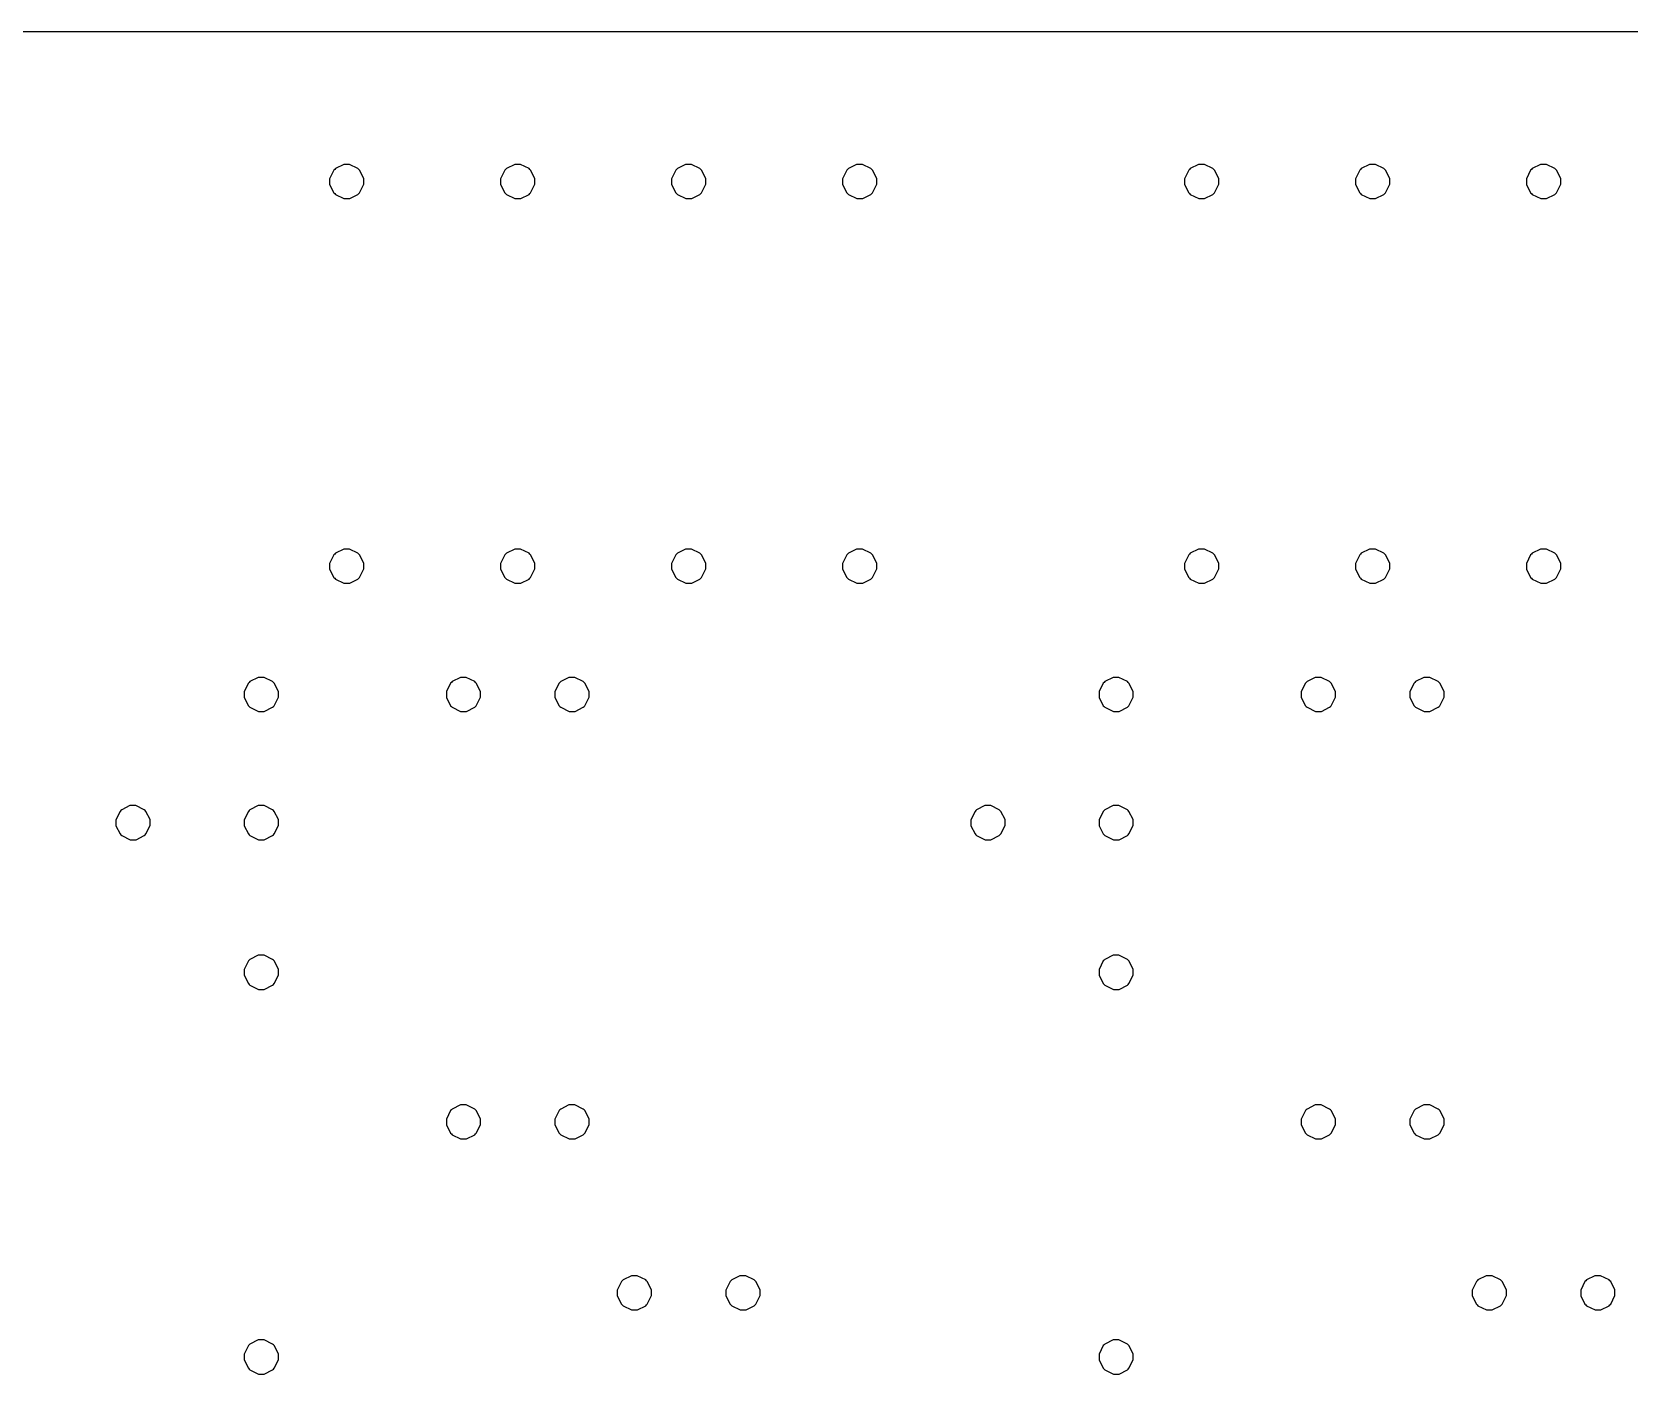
# Model space of a CAD drawing. Extents: x 0 to 294, y 0 to 70.
# Drawn here: x 147.13 to 184.5, y 38.6 to 70 of the extents above; entities that cross this region are included whole.
import ezdxf

# ---------------------------------------------------------------- set-up
doc = ezdxf.new("R2010")
doc.units = 0
doc.layers.get('0').update_dxf_attribs({"linetype": 'CONTINUOUS'})

msp = doc.modelspace()

# ---------------------------------------------------------------- linework, layer by layer
at = {"color": 0}
for p, q in [((220.5, 70.0003), (55.1243, 70.0003)), ((154.428, 66.8997), (154.236, 66.8016)), ((154.5, 66.8997), (154.428, 66.8997)), ((154.565, 66.8997), (154.5, 66.8997)), ((154.763, 66.8016), (154.565, 66.8997)), ((158.429, 66.8997), (158.235, 66.8016)), ((158.501, 66.8997), (158.429, 66.8997)), ((158.565, 66.8997), (158.501, 66.8997)), ((158.764, 66.8016), (158.565, 66.8997)), ((162.428, 66.8997), (162.235, 66.8016)), ((162.5, 66.8997), (162.428, 66.8997)), ((162.565, 66.8997), (162.5, 66.8997)), ((162.763, 66.8016), (162.565, 66.8997)), ((166.429, 66.8997), (166.236, 66.8016)), ((166.5, 66.8997), (166.429, 66.8997)), ((166.565, 66.8997), (166.5, 66.8997)), ((166.763, 66.8016), (166.565, 66.8997)), ((174.428, 66.8997), (174.235, 66.8016)), ((174.5, 66.8997), (174.428, 66.8997)), ((174.564, 66.8997), (174.5, 66.8997)), ((174.763, 66.8016), (174.564, 66.8997)), ((178.428, 66.8997), (178.235, 66.8016)), ((178.5, 66.8997), (178.428, 66.8997)), ((178.565, 66.8997), (178.5, 66.8997)), ((178.763, 66.8016), (178.565, 66.8997)), ((182.429, 66.8997), (182.234, 66.8016)), ((182.5, 66.8997), (182.429, 66.8997)), ((182.565, 66.8997), (182.5, 66.8997)), ((182.764, 66.8016), (182.565, 66.8997)), ((154.198, 66.7646), (154.1, 66.566)), ((154.1, 66.566), (154.1, 66.5)), ((154.218, 66.7826), (154.198, 66.7646)), ((154.236, 66.8016), (154.218, 66.7826)), ((154.783, 66.7826), (154.763, 66.8016)), ((154.801, 66.7646), (154.783, 66.7826)), ((154.9, 66.5716), (154.801, 66.7646)), ((154.9, 66.5), (154.9, 66.5716)), ((158.198, 66.7646), (158.099, 66.566)), ((158.099, 66.566), (158.099, 66.5)), ((158.217, 66.7826), (158.198, 66.7646)), ((158.235, 66.8016), (158.217, 66.7826)), ((158.783, 66.7826), (158.764, 66.8016)), ((158.801, 66.7646), (158.783, 66.7826)), ((158.9, 66.5716), (158.801, 66.7646)), ((158.9, 66.5), (158.9, 66.5716)), ((162.198, 66.7646), (162.1, 66.566)), ((162.1, 66.566), (162.1, 66.5)), ((162.217, 66.7826), (162.198, 66.7646)), ((162.235, 66.8016), (162.217, 66.7826)), ((162.782, 66.7826), (162.763, 66.8016)), ((162.8, 66.7646), (162.782, 66.7826)), ((162.899, 66.5716), (162.8, 66.7646)), ((162.899, 66.5), (162.899, 66.5716)), ((166.198, 66.7646), (166.1, 66.566)), ((166.1, 66.566), (166.1, 66.5)), ((166.218, 66.7826), (166.198, 66.7646)), ((166.236, 66.8016), (166.218, 66.7826)), ((166.783, 66.7826), (166.763, 66.8016)), ((166.8, 66.7646), (166.783, 66.7826)), ((166.9, 66.5716), (166.8, 66.7646)), ((166.9, 66.5), (166.9, 66.5716)), ((174.198, 66.7646), (174.1, 66.566)), ((174.1, 66.566), (174.1, 66.5)), ((174.217, 66.7826), (174.198, 66.7646)), ((174.235, 66.8016), (174.217, 66.7826)), ((174.782, 66.7826), (174.763, 66.8016)), ((174.8, 66.7646), (174.782, 66.7826)), ((174.899, 66.5716), (174.8, 66.7646)), ((174.899, 66.5), (174.899, 66.5716)), ((178.198, 66.7646), (178.101, 66.566)), ((178.101, 66.566), (178.101, 66.5)), ((178.218, 66.7826), (178.198, 66.7646)), ((178.235, 66.8016), (178.218, 66.7826)), ((178.782, 66.7826), (178.763, 66.8016)), ((178.8, 66.7646), (178.782, 66.7826)), ((178.9, 66.5716), (178.8, 66.7646)), ((178.9, 66.5), (178.9, 66.5716)), ((182.197, 66.7646), (182.1, 66.566)), ((182.1, 66.566), (182.1, 66.5)), ((182.217, 66.7826), (182.197, 66.7646)), ((182.234, 66.8016), (182.217, 66.7826)), ((182.783, 66.7826), (182.764, 66.8016)), ((182.801, 66.7646), (182.783, 66.7826)), ((182.9, 66.5716), (182.801, 66.7646)), ((182.9, 66.5), (182.9, 66.5716)), ((154.1, 66.5), (154.1, 66.4298)), ((154.1, 66.4298), (154.198, 66.2368)), ((154.198, 66.2368), (154.218, 66.2174)), ((154.218, 66.2174), (154.236, 66.1995)), ((154.236, 66.1995), (154.434, 66.1003)), ((154.57, 66.1003), (154.763, 66.1995)), ((154.763, 66.1995), (154.783, 66.2174)), ((154.783, 66.2174), (154.801, 66.2368)), ((154.801, 66.2368), (154.9, 66.4351)), ((154.9, 66.4351), (154.9, 66.5)), ((158.099, 66.5), (158.099, 66.4298)), ((158.099, 66.4298), (158.198, 66.2368)), ((158.198, 66.2368), (158.217, 66.2174)), ((158.217, 66.2174), (158.235, 66.1995)), ((158.235, 66.1995), (158.433, 66.1003)), ((158.571, 66.1003), (158.764, 66.1995)), ((158.764, 66.1995), (158.783, 66.2174)), ((158.783, 66.2174), (158.801, 66.2368)), ((158.801, 66.2368), (158.9, 66.4351)), ((158.9, 66.4351), (158.9, 66.5)), ((162.1, 66.5), (162.1, 66.4298)), ((162.1, 66.4298), (162.198, 66.2368)), ((162.198, 66.2368), (162.217, 66.2174)), ((162.217, 66.2174), (162.235, 66.1995)), ((162.235, 66.1995), (162.433, 66.1003)), ((162.57, 66.1003), (162.763, 66.1995)), ((162.763, 66.1995), (162.782, 66.2174)), ((162.782, 66.2174), (162.8, 66.2368)), ((162.8, 66.2368), (162.899, 66.4351)), ((162.899, 66.4351), (162.899, 66.5)), ((166.1, 66.5), (166.1, 66.4298)), ((166.1, 66.4298), (166.198, 66.2368)), ((166.198, 66.2368), (166.218, 66.2174)), ((166.218, 66.2174), (166.236, 66.1995)), ((166.236, 66.1995), (166.434, 66.1003)), ((166.57, 66.1003), (166.763, 66.1995)), ((166.763, 66.1995), (166.783, 66.2174)), ((166.783, 66.2174), (166.8, 66.2368)), ((166.8, 66.2368), (166.9, 66.4351)), ((166.9, 66.4351), (166.9, 66.5)), ((174.1, 66.5), (174.1, 66.4298)), ((174.1, 66.4298), (174.198, 66.2368)), ((174.198, 66.2368), (174.217, 66.2174)), ((174.217, 66.2174), (174.235, 66.1995)), ((174.235, 66.1995), (174.433, 66.1003)), ((174.57, 66.1003), (174.763, 66.1995)), ((174.763, 66.1995), (174.782, 66.2174)), ((174.782, 66.2174), (174.8, 66.2368)), ((174.8, 66.2368), (174.899, 66.4351)), ((174.899, 66.4351), (174.899, 66.5)), ((178.101, 66.5), (178.101, 66.4298)), ((178.101, 66.4298), (178.198, 66.2368)), ((178.198, 66.2368), (178.218, 66.2174)), ((178.218, 66.2174), (178.235, 66.1995)), ((178.235, 66.1995), (178.434, 66.1003)), ((178.57, 66.1003), (178.763, 66.1995)), ((178.763, 66.1995), (178.782, 66.2174)), ((178.782, 66.2174), (178.8, 66.2368)), ((178.8, 66.2368), (178.9, 66.4351)), ((178.9, 66.4351), (178.9, 66.5)), ((182.1, 66.5), (182.1, 66.4298)), ((182.1, 66.4298), (182.197, 66.2368)), ((182.197, 66.2368), (182.217, 66.2174)), ((182.217, 66.2174), (182.234, 66.1995)), ((182.234, 66.1995), (182.433, 66.1003)), ((182.571, 66.1003), (182.764, 66.1995)), ((182.764, 66.1995), (182.783, 66.2174)), ((182.783, 66.2174), (182.801, 66.2368)), ((182.801, 66.2368), (182.9, 66.4351)), ((182.9, 66.4351), (182.9, 66.5)), ((154.434, 66.1003), (154.5, 66.1003)), ((154.5, 66.1003), (154.57, 66.1003)), ((158.433, 66.1003), (158.501, 66.1003)), ((158.501, 66.1003), (158.571, 66.1003)), ((162.433, 66.1003), (162.5, 66.1003)), ((162.5, 66.1003), (162.57, 66.1003)), ((166.434, 66.1003), (166.5, 66.1003)), ((166.5, 66.1003), (166.57, 66.1003)), ((174.433, 66.1003), (174.5, 66.1003)), ((174.5, 66.1003), (174.57, 66.1003)), ((178.434, 66.1003), (178.5, 66.1003)), ((178.5, 66.1003), (178.57, 66.1003)), ((182.433, 66.1003), (182.5, 66.1003)), ((182.5, 66.1003), (182.571, 66.1003)), ((154.198, 57.7645), (154.1, 57.5663)), ((154.1, 57.5663), (154.1, 57.5)), ((154.218, 57.7825), (154.198, 57.7645)), ((154.236, 57.8019), (154.218, 57.7825)), ((154.428, 57.8997), (154.236, 57.8019)), ((154.5, 57.8997), (154.428, 57.8997)), ((154.565, 57.8997), (154.5, 57.8997)), ((154.763, 57.8019), (154.565, 57.8997)), ((154.783, 57.7825), (154.763, 57.8019)), ((154.801, 57.7645), (154.783, 57.7825)), ((154.9, 57.5716), (154.801, 57.7645)), ((154.9, 57.5), (154.9, 57.5716)), ((158.198, 57.7645), (158.099, 57.5663)), ((158.099, 57.5663), (158.099, 57.5)), ((158.217, 57.7825), (158.198, 57.7645)), ((158.235, 57.8019), (158.217, 57.7825)), ((158.429, 57.8997), (158.235, 57.8019)), ((158.501, 57.8997), (158.429, 57.8997)), ((158.565, 57.8997), (158.501, 57.8997)), ((158.764, 57.8019), (158.565, 57.8997)), ((158.783, 57.7825), (158.764, 57.8019)), ((158.801, 57.7645), (158.783, 57.7825)), ((158.9, 57.5716), (158.801, 57.7645)), ((158.9, 57.5), (158.9, 57.5716)), ((162.198, 57.7645), (162.1, 57.5663)), ((162.1, 57.5663), (162.1, 57.5)), ((162.217, 57.7825), (162.198, 57.7645)), ((162.235, 57.8019), (162.217, 57.7825)), ((162.428, 57.8997), (162.235, 57.8019)), ((162.5, 57.8997), (162.428, 57.8997)), ((162.565, 57.8997), (162.5, 57.8997)), ((162.763, 57.8019), (162.565, 57.8997)), ((162.782, 57.7825), (162.763, 57.8019)), ((162.8, 57.7645), (162.782, 57.7825)), ((162.899, 57.5716), (162.8, 57.7645)), ((162.899, 57.5), (162.899, 57.5716)), ((166.198, 57.7645), (166.1, 57.5663)), ((166.1, 57.5663), (166.1, 57.5)), ((166.218, 57.7825), (166.198, 57.7645)), ((166.236, 57.8019), (166.218, 57.7825)), ((166.429, 57.8997), (166.236, 57.8019)), ((166.5, 57.8997), (166.429, 57.8997)), ((166.565, 57.8997), (166.5, 57.8997)), ((166.763, 57.8019), (166.565, 57.8997)), ((166.783, 57.7825), (166.763, 57.8019)), ((166.8, 57.7645), (166.783, 57.7825)), ((166.9, 57.5716), (166.8, 57.7645)), ((166.9, 57.5), (166.9, 57.5716)), ((174.198, 57.7645), (174.1, 57.5663)), ((174.1, 57.5663), (174.1, 57.5)), ((174.217, 57.7825), (174.198, 57.7645)), ((174.235, 57.8019), (174.217, 57.7825)), ((174.428, 57.8997), (174.235, 57.8019)), ((174.5, 57.8997), (174.428, 57.8997)), ((174.564, 57.8997), (174.5, 57.8997)), ((174.763, 57.8019), (174.564, 57.8997)), ((174.782, 57.7825), (174.763, 57.8019)), ((174.8, 57.7645), (174.782, 57.7825)), ((174.899, 57.5716), (174.8, 57.7645)), ((174.899, 57.5), (174.899, 57.5716)), ((178.198, 57.7645), (178.101, 57.5663)), ((178.101, 57.5663), (178.101, 57.5)), ((178.218, 57.7825), (178.198, 57.7645)), ((178.235, 57.8019), (178.218, 57.7825)), ((178.428, 57.8997), (178.235, 57.8019)), ((178.5, 57.8997), (178.428, 57.8997)), ((178.565, 57.8997), (178.5, 57.8997)), ((178.763, 57.8019), (178.565, 57.8997)), ((178.782, 57.7825), (178.763, 57.8019)), ((178.8, 57.7645), (178.782, 57.7825)), ((178.9, 57.5716), (178.8, 57.7645)), ((178.9, 57.5), (178.9, 57.5716)), ((182.197, 57.7645), (182.1, 57.5663)), ((182.1, 57.5663), (182.1, 57.5)), ((182.217, 57.7825), (182.197, 57.7645)), ((182.234, 57.8019), (182.217, 57.7825)), ((182.429, 57.8997), (182.234, 57.8019)), ((182.5, 57.8997), (182.429, 57.8997)), ((182.565, 57.8997), (182.5, 57.8997)), ((182.764, 57.8019), (182.565, 57.8997)), ((182.783, 57.7825), (182.764, 57.8019)), ((182.801, 57.7645), (182.783, 57.7825)), ((182.9, 57.5716), (182.801, 57.7645)), ((182.9, 57.5), (182.9, 57.5716)), ((154.1, 57.5), (154.1, 57.4298)), ((154.1, 57.4298), (154.198, 57.2368)), ((154.198, 57.2368), (154.218, 57.2174)), ((154.218, 57.2174), (154.236, 57.1997)), ((154.236, 57.1997), (154.434, 57.1003)), ((154.57, 57.1003), (154.763, 57.1997)), ((154.763, 57.1997), (154.783, 57.2174)), ((154.783, 57.2174), (154.801, 57.2368)), ((154.801, 57.2368), (154.9, 57.4354)), ((154.9, 57.4354), (154.9, 57.5)), ((158.099, 57.5), (158.099, 57.4298)), ((158.099, 57.4298), (158.198, 57.2368)), ((158.198, 57.2368), (158.217, 57.2174)), ((158.217, 57.2174), (158.235, 57.1997)), ((158.235, 57.1997), (158.433, 57.1003)), ((158.571, 57.1003), (158.764, 57.1997)), ((158.764, 57.1997), (158.783, 57.2174)), ((158.783, 57.2174), (158.801, 57.2368)), ((158.801, 57.2368), (158.9, 57.4354)), ((158.9, 57.4354), (158.9, 57.5)), ((162.1, 57.5), (162.1, 57.4298)), ((162.1, 57.4298), (162.198, 57.2368)), ((162.198, 57.2368), (162.217, 57.2174)), ((162.217, 57.2174), (162.235, 57.1997)), ((162.235, 57.1997), (162.433, 57.1003)), ((162.57, 57.1003), (162.763, 57.1997)), ((162.763, 57.1997), (162.782, 57.2174)), ((162.782, 57.2174), (162.8, 57.2368)), ((162.8, 57.2368), (162.899, 57.4354)), ((162.899, 57.4354), (162.899, 57.5)), ((166.1, 57.5), (166.1, 57.4298)), ((166.1, 57.4298), (166.198, 57.2368)), ((166.198, 57.2368), (166.218, 57.2174)), ((166.218, 57.2174), (166.236, 57.1997)), ((166.236, 57.1997), (166.434, 57.1003)), ((166.57, 57.1003), (166.763, 57.1997)), ((166.763, 57.1997), (166.783, 57.2174)), ((166.783, 57.2174), (166.8, 57.2368)), ((166.8, 57.2368), (166.9, 57.4354)), ((166.9, 57.4354), (166.9, 57.5)), ((174.1, 57.5), (174.1, 57.4298)), ((174.1, 57.4298), (174.198, 57.2368)), ((174.198, 57.2368), (174.217, 57.2174)), ((174.217, 57.2174), (174.235, 57.1997)), ((174.235, 57.1997), (174.433, 57.1003)), ((174.57, 57.1003), (174.763, 57.1997)), ((174.763, 57.1997), (174.782, 57.2174)), ((174.782, 57.2174), (174.8, 57.2368)), ((174.8, 57.2368), (174.899, 57.4354)), ((174.899, 57.4354), (174.899, 57.5)), ((178.101, 57.5), (178.101, 57.4298)), ((178.101, 57.4298), (178.198, 57.2368)), ((178.198, 57.2368), (178.218, 57.2174)), ((178.218, 57.2174), (178.235, 57.1997)), ((178.235, 57.1997), (178.434, 57.1003)), ((178.57, 57.1003), (178.763, 57.1997)), ((178.763, 57.1997), (178.782, 57.2174)), ((178.782, 57.2174), (178.8, 57.2368)), ((178.8, 57.2368), (178.9, 57.4354)), ((178.9, 57.4354), (178.9, 57.5)), ((182.1, 57.5), (182.1, 57.4298)), ((182.1, 57.4298), (182.197, 57.2368)), ((182.197, 57.2368), (182.217, 57.2174)), ((182.217, 57.2174), (182.234, 57.1997)), ((182.234, 57.1997), (182.433, 57.1003)), ((182.571, 57.1003), (182.764, 57.1997)), ((182.764, 57.1997), (182.783, 57.2174)), ((182.783, 57.2174), (182.801, 57.2368)), ((182.801, 57.2368), (182.9, 57.4354)), ((182.9, 57.4354), (182.9, 57.5)), ((154.434, 57.1003), (154.5, 57.1003)), ((154.5, 57.1003), (154.57, 57.1003)), ((158.433, 57.1003), (158.501, 57.1003)), ((158.501, 57.1003), (158.571, 57.1003)), ((162.433, 57.1003), (162.5, 57.1003)), ((162.5, 57.1003), (162.57, 57.1003)), ((166.434, 57.1003), (166.5, 57.1003)), ((166.5, 57.1003), (166.57, 57.1003)), ((174.433, 57.1003), (174.5, 57.1003)), ((174.5, 57.1003), (174.57, 57.1003)), ((178.434, 57.1003), (178.5, 57.1003)), ((178.5, 57.1003), (178.57, 57.1003)), ((182.433, 57.1003), (182.5, 57.1003)), ((182.5, 57.1003), (182.571, 57.1003)), ((152.198, 54.7645), (152.099, 54.5663)), ((152.099, 54.5663), (152.099, 54.4999)), ((152.217, 54.7825), (152.198, 54.7645)), ((152.235, 54.8019), (152.217, 54.7825)), ((152.429, 54.8996), (152.235, 54.8019)), ((152.501, 54.8996), (152.429, 54.8996)), ((152.565, 54.8996), (152.501, 54.8996)), ((152.764, 54.8019), (152.565, 54.8996)), ((152.783, 54.7825), (152.764, 54.8019)), ((152.801, 54.7645), (152.783, 54.7825)), ((152.9, 54.5715), (152.801, 54.7645)), ((152.9, 54.4999), (152.9, 54.5715)), ((156.928, 54.7645), (156.831, 54.5663)), ((156.831, 54.5663), (156.831, 54.4999)), ((156.948, 54.7825), (156.928, 54.7645)), ((156.965, 54.8019), (156.948, 54.7825)), ((157.158, 54.8996), (156.965, 54.8019)), ((157.23, 54.8996), (157.158, 54.8996)), ((157.295, 54.8996), (157.23, 54.8996)), ((157.493, 54.8019), (157.295, 54.8996)), ((157.512, 54.7825), (157.493, 54.8019)), ((157.53, 54.7645), (157.512, 54.7825)), ((157.63, 54.5715), (157.53, 54.7645)), ((157.63, 54.4999), (157.63, 54.5715)), ((159.468, 54.7645), (159.37, 54.5663)), ((159.37, 54.5663), (159.37, 54.4999)), ((159.487, 54.7825), (159.468, 54.7645)), ((159.505, 54.8019), (159.487, 54.7825)), ((159.698, 54.8996), (159.505, 54.8019)), ((159.77, 54.8996), (159.698, 54.8996)), ((159.834, 54.8996), (159.77, 54.8996)), ((160.033, 54.8019), (159.834, 54.8996)), ((160.052, 54.7825), (160.033, 54.8019)), ((160.07, 54.7645), (160.052, 54.7825)), ((160.169, 54.5715), (160.07, 54.7645)), ((160.169, 54.4999), (160.169, 54.5715)), ((172.198, 54.7645), (172.101, 54.5663)), ((172.101, 54.5663), (172.101, 54.4999)), ((172.218, 54.7825), (172.198, 54.7645)), ((172.236, 54.8019), (172.218, 54.7825)), ((172.428, 54.8996), (172.236, 54.8019)), ((172.5, 54.8996), (172.428, 54.8996)), ((172.565, 54.8996), (172.5, 54.8996)), ((172.763, 54.8019), (172.565, 54.8996)), ((172.782, 54.7825), (172.763, 54.8019)), ((172.8, 54.7645), (172.782, 54.7825)), ((172.9, 54.5715), (172.8, 54.7645)), ((172.9, 54.4999), (172.9, 54.5715)), ((176.928, 54.7645), (176.83, 54.5663)), ((176.83, 54.5663), (176.83, 54.4999)), ((176.947, 54.7825), (176.928, 54.7645)), ((176.965, 54.8019), (176.947, 54.7825)), ((177.158, 54.8996), (176.965, 54.8019)), ((177.23, 54.8996), (177.158, 54.8996)), ((177.296, 54.8996), (177.23, 54.8996)), ((177.494, 54.8019), (177.296, 54.8996)), ((177.514, 54.7825), (177.494, 54.8019)), ((177.531, 54.7645), (177.514, 54.7825)), ((177.631, 54.5715), (177.531, 54.7645)), ((177.631, 54.4999), (177.631, 54.5715)), ((179.468, 54.7645), (179.37, 54.5663)), ((179.37, 54.5663), (179.37, 54.4999)), ((179.487, 54.7825), (179.468, 54.7645)), ((179.505, 54.8019), (179.487, 54.7825)), ((179.699, 54.8996), (179.505, 54.8019)), ((179.771, 54.8996), (179.699, 54.8996)), ((179.836, 54.8996), (179.771, 54.8996)), ((180.034, 54.8019), (179.836, 54.8996)), ((180.053, 54.7825), (180.034, 54.8019)), ((180.071, 54.7645), (180.053, 54.7825)), ((180.17, 54.5715), (180.071, 54.7645)), ((180.17, 54.4999), (180.17, 54.5715)), ((152.099, 54.4999), (152.099, 54.4297)), ((152.099, 54.4297), (152.198, 54.2368)), ((152.198, 54.2368), (152.217, 54.2177)), ((152.217, 54.2177), (152.235, 54.1997)), ((152.235, 54.1997), (152.433, 54.1002)), ((152.571, 54.1002), (152.764, 54.1997)), ((152.764, 54.1997), (152.783, 54.2177)), ((152.783, 54.2177), (152.801, 54.2368)), ((152.801, 54.2368), (152.9, 54.4354)), ((152.9, 54.4354), (152.9, 54.4999)), ((156.831, 54.4999), (156.831, 54.4297)), ((156.831, 54.4297), (156.928, 54.2368)), ((156.928, 54.2368), (156.948, 54.2177)), ((156.948, 54.2177), (156.965, 54.1997)), ((156.965, 54.1997), (157.164, 54.1002)), ((157.3, 54.1002), (157.493, 54.1997)), ((157.493, 54.1997), (157.512, 54.2177)), ((157.512, 54.2177), (157.53, 54.2368)), ((157.53, 54.2368), (157.63, 54.4354)), ((157.63, 54.4354), (157.63, 54.4999)), ((159.37, 54.4999), (159.37, 54.4297)), ((159.37, 54.4297), (159.468, 54.2368)), ((159.468, 54.2368), (159.487, 54.2177)), ((159.487, 54.2177), (159.505, 54.1997)), ((159.505, 54.1997), (159.704, 54.1002)), ((159.84, 54.1002), (160.033, 54.1997)), ((160.033, 54.1997), (160.052, 54.2177)), ((160.052, 54.2177), (160.07, 54.2368)), ((160.07, 54.2368), (160.169, 54.4354)), ((160.169, 54.4354), (160.169, 54.4999)), ((172.101, 54.4999), (172.101, 54.4297)), ((172.101, 54.4297), (172.198, 54.2368)), ((172.198, 54.2368), (172.218, 54.2177)), ((172.218, 54.2177), (172.236, 54.1997)), ((172.236, 54.1997), (172.434, 54.1002)), ((172.57, 54.1002), (172.763, 54.1997)), ((172.763, 54.1997), (172.782, 54.2177)), ((172.782, 54.2177), (172.8, 54.2368)), ((172.8, 54.2368), (172.9, 54.4354)), ((172.9, 54.4354), (172.9, 54.4999)), ((176.83, 54.4999), (176.83, 54.4297)), ((176.83, 54.4297), (176.928, 54.2368)), ((176.928, 54.2368), (176.947, 54.2177)), ((176.947, 54.2177), (176.965, 54.1997)), ((176.965, 54.1997), (177.163, 54.1002)), ((177.3, 54.1002), (177.494, 54.1997)), ((177.494, 54.1997), (177.514, 54.2177)), ((177.514, 54.2177), (177.531, 54.2368)), ((177.531, 54.2368), (177.631, 54.4354)), ((177.631, 54.4354), (177.631, 54.4999)), ((179.37, 54.4999), (179.37, 54.4297)), ((179.37, 54.4297), (179.468, 54.2368)), ((179.468, 54.2368), (179.487, 54.2177)), ((179.487, 54.2177), (179.505, 54.1997)), ((179.505, 54.1997), (179.703, 54.1002)), ((179.841, 54.1002), (180.034, 54.1997)), ((180.034, 54.1997), (180.053, 54.2177)), ((180.053, 54.2177), (180.071, 54.2368)), ((180.071, 54.2368), (180.17, 54.4354)), ((180.17, 54.4354), (180.17, 54.4999)), ((152.433, 54.1002), (152.501, 54.1002)), ((152.501, 54.1002), (152.571, 54.1002)), ((157.164, 54.1002), (157.23, 54.1002)), ((157.23, 54.1002), (157.3, 54.1002)), ((159.704, 54.1002), (159.77, 54.1002)), ((159.77, 54.1002), (159.84, 54.1002)), ((172.434, 54.1002), (172.5, 54.1002)), ((172.5, 54.1002), (172.57, 54.1002)), ((177.163, 54.1002), (177.23, 54.1002)), ((177.23, 54.1002), (177.3, 54.1002)), ((179.703, 54.1002), (179.771, 54.1002)), ((179.771, 54.1002), (179.841, 54.1002)), ((149.197, 51.7645), (149.1, 51.5662)), ((149.1, 51.5662), (149.1, 51.4999)), ((149.217, 51.7825), (149.197, 51.7645)), ((149.235, 51.8019), (149.217, 51.7825)), ((149.429, 51.8996), (149.235, 51.8019)), ((149.501, 51.8996), (149.429, 51.8996)), ((149.565, 51.8996), (149.501, 51.8996)), ((149.764, 51.8019), (149.565, 51.8996)), ((149.783, 51.7825), (149.764, 51.8019)), ((149.801, 51.7645), (149.783, 51.7825)), ((149.9, 51.5719), (149.801, 51.7645)), ((149.9, 51.4999), (149.9, 51.5719)), ((152.198, 51.7645), (152.099, 51.5662)), ((152.099, 51.5662), (152.099, 51.4999)), ((152.217, 51.7825), (152.198, 51.7645)), ((152.235, 51.8019), (152.217, 51.7825)), ((152.429, 51.8996), (152.235, 51.8019)), ((152.501, 51.8996), (152.429, 51.8996)), ((152.565, 51.8996), (152.501, 51.8996)), ((152.764, 51.8019), (152.565, 51.8996)), ((152.783, 51.7825), (152.764, 51.8019)), ((152.801, 51.7645), (152.783, 51.7825)), ((152.9, 51.5719), (152.801, 51.7645)), ((152.9, 51.4999), (152.9, 51.5719)), ((169.198, 51.7645), (169.1, 51.5662)), ((169.1, 51.5662), (169.1, 51.4999)), ((169.218, 51.7825), (169.198, 51.7645)), ((169.236, 51.8019), (169.218, 51.7825)), ((169.429, 51.8996), (169.236, 51.8019)), ((169.5, 51.8996), (169.429, 51.8996)), ((169.565, 51.8996), (169.5, 51.8996)), ((169.763, 51.8019), (169.565, 51.8996)), ((169.782, 51.7825), (169.763, 51.8019)), ((169.8, 51.7645), (169.782, 51.7825)), ((169.9, 51.5719), (169.8, 51.7645)), ((169.9, 51.4999), (169.9, 51.5719)), ((172.198, 51.7645), (172.101, 51.5662)), ((172.101, 51.5662), (172.101, 51.4999)), ((172.218, 51.7825), (172.198, 51.7645)), ((172.236, 51.8019), (172.218, 51.7825)), ((172.428, 51.8996), (172.236, 51.8019)), ((172.5, 51.8996), (172.428, 51.8996)), ((172.565, 51.8996), (172.5, 51.8996)), ((172.763, 51.8019), (172.565, 51.8996)), ((172.782, 51.7825), (172.763, 51.8019)), ((172.8, 51.7645), (172.782, 51.7825)), ((172.9, 51.5719), (172.8, 51.7645)), ((172.9, 51.4999), (172.9, 51.5719)), ((149.1, 51.4999), (149.1, 51.4297)), ((149.1, 51.4297), (149.197, 51.2367)), ((149.197, 51.2367), (149.217, 51.2177)), ((149.217, 51.2177), (149.235, 51.1997)), ((149.235, 51.1997), (149.433, 51.1006)), ((149.571, 51.1006), (149.764, 51.1997)), ((149.764, 51.1997), (149.783, 51.2177)), ((149.783, 51.2177), (149.801, 51.2367)), ((149.801, 51.2367), (149.9, 51.4354)), ((149.9, 51.4354), (149.9, 51.4999)), ((152.099, 51.4999), (152.099, 51.4297)), ((152.099, 51.4297), (152.198, 51.2367)), ((152.198, 51.2367), (152.217, 51.2177)), ((152.217, 51.2177), (152.235, 51.1997)), ((152.235, 51.1997), (152.433, 51.1006)), ((152.571, 51.1006), (152.764, 51.1997)), ((152.764, 51.1997), (152.783, 51.2177)), ((152.783, 51.2177), (152.801, 51.2367)), ((152.801, 51.2367), (152.9, 51.4354)), ((152.9, 51.4354), (152.9, 51.4999)), ((169.1, 51.4999), (169.1, 51.4297)), ((169.1, 51.4297), (169.198, 51.2367)), ((169.198, 51.2367), (169.218, 51.2177)), ((169.218, 51.2177), (169.236, 51.1997)), ((169.236, 51.1997), (169.434, 51.1006)), ((169.57, 51.1006), (169.763, 51.1997)), ((169.763, 51.1997), (169.782, 51.2177)), ((169.782, 51.2177), (169.8, 51.2367)), ((169.8, 51.2367), (169.9, 51.4354)), ((169.9, 51.4354), (169.9, 51.4999)), ((172.101, 51.4999), (172.101, 51.4297)), ((172.101, 51.4297), (172.198, 51.2367)), ((172.198, 51.2367), (172.218, 51.2177)), ((172.218, 51.2177), (172.236, 51.1997)), ((172.236, 51.1997), (172.434, 51.1006)), ((172.57, 51.1006), (172.763, 51.1997)), ((172.763, 51.1997), (172.782, 51.2177)), ((172.782, 51.2177), (172.8, 51.2367)), ((172.8, 51.2367), (172.9, 51.4354)), ((172.9, 51.4354), (172.9, 51.4999)), ((149.433, 51.1006), (149.501, 51.1006)), ((149.501, 51.1006), (149.571, 51.1006)), ((152.433, 51.1006), (152.501, 51.1006)), ((152.501, 51.1006), (152.571, 51.1006)), ((169.434, 51.1006), (169.5, 51.1006)), ((169.5, 51.1006), (169.57, 51.1006)), ((172.434, 51.1006), (172.5, 51.1006)), ((172.5, 51.1006), (172.57, 51.1006)), ((152.198, 48.2646), (152.099, 48.066)), ((152.217, 48.2822), (152.198, 48.2646)), ((152.235, 48.3016), (152.217, 48.2822)), ((152.429, 48.3993), (152.235, 48.3016)), ((152.501, 48.3993), (152.429, 48.3993)), ((152.565, 48.3993), (152.501, 48.3993)), ((152.764, 48.3016), (152.565, 48.3993)), ((152.783, 48.2822), (152.764, 48.3016)), ((152.801, 48.2646), (152.783, 48.2822)), ((152.9, 48.0716), (152.801, 48.2646)), ((172.198, 48.2646), (172.101, 48.066)), ((172.218, 48.2822), (172.198, 48.2646)), ((172.236, 48.3016), (172.218, 48.2822)), ((172.428, 48.3993), (172.236, 48.3016)), ((172.5, 48.3993), (172.428, 48.3993)), ((172.565, 48.3993), (172.5, 48.3993)), ((172.763, 48.3016), (172.565, 48.3993)), ((172.782, 48.2822), (172.763, 48.3016)), ((172.8, 48.2646), (172.782, 48.2822)), ((172.9, 48.0716), (172.8, 48.2646)), ((152.099, 48.066), (152.099, 48)), ((152.099, 48), (152.099, 47.9294)), ((152.099, 47.9294), (152.198, 47.7365)), ((152.801, 47.7365), (152.9, 47.9351)), ((152.9, 48), (152.9, 48.0716)), ((152.9, 47.9351), (152.9, 48)), ((172.101, 48.066), (172.101, 48)), ((172.101, 48), (172.101, 47.9294)), ((172.101, 47.9294), (172.198, 47.7365)), ((172.8, 47.7365), (172.9, 47.9351)), ((172.9, 48), (172.9, 48.0716)), ((172.9, 47.9351), (172.9, 48)), ((152.198, 47.7365), (152.217, 47.7174)), ((152.217, 47.7174), (152.235, 47.6994)), ((152.235, 47.6994), (152.433, 47.6003)), ((152.433, 47.6003), (152.501, 47.6003)), ((152.501, 47.6003), (152.571, 47.6003)), ((152.571, 47.6003), (152.764, 47.6994)), ((152.764, 47.6994), (152.783, 47.7174)), ((152.783, 47.7174), (152.801, 47.7365)), ((172.198, 47.7365), (172.218, 47.7174)), ((172.218, 47.7174), (172.236, 47.6994)), ((172.236, 47.6994), (172.434, 47.6003)), ((172.434, 47.6003), (172.5, 47.6003)), ((172.5, 47.6003), (172.57, 47.6003)), ((172.57, 47.6003), (172.763, 47.6994)), ((172.763, 47.6994), (172.782, 47.7174)), ((172.782, 47.7174), (172.8, 47.7365)), ((157.158, 44.8991), (156.965, 44.8014)), ((157.23, 44.8991), (157.158, 44.8991)), ((157.295, 44.8991), (157.23, 44.8991)), ((157.493, 44.8014), (157.295, 44.8991)), ((159.698, 44.8991), (159.505, 44.8014)), ((159.77, 44.8991), (159.698, 44.8991)), ((159.834, 44.8991), (159.77, 44.8991)), ((160.033, 44.8014), (159.834, 44.8991)), ((177.158, 44.8991), (176.965, 44.8014)), ((177.23, 44.8991), (177.158, 44.8991)), ((177.296, 44.8991), (177.23, 44.8991)), ((177.494, 44.8014), (177.296, 44.8991)), ((179.699, 44.8991), (179.505, 44.8014)), ((179.771, 44.8991), (179.699, 44.8991)), ((179.836, 44.8991), (179.771, 44.8991)), ((180.034, 44.8014), (179.836, 44.8991)), ((156.928, 44.7643), (156.831, 44.5657)), ((156.831, 44.5657), (156.831, 44.4997)), ((156.831, 44.4997), (156.831, 44.4292)), ((156.948, 44.782), (156.928, 44.7643)), ((156.965, 44.8014), (156.948, 44.782)), ((157.512, 44.782), (157.493, 44.8014)), ((157.53, 44.7643), (157.512, 44.782)), ((157.63, 44.5714), (157.53, 44.7643)), ((157.63, 44.4997), (157.63, 44.5714)), ((157.63, 44.4348), (157.63, 44.4997)), ((159.468, 44.7643), (159.37, 44.5657)), ((159.37, 44.5657), (159.37, 44.4997)), ((159.37, 44.4997), (159.37, 44.4292)), ((159.487, 44.782), (159.468, 44.7643)), ((159.505, 44.8014), (159.487, 44.782)), ((160.052, 44.782), (160.033, 44.8014)), ((160.07, 44.7643), (160.052, 44.782)), ((160.169, 44.5714), (160.07, 44.7643)), ((160.169, 44.4997), (160.169, 44.5714)), ((160.169, 44.4348), (160.169, 44.4997)), ((176.928, 44.7643), (176.83, 44.5657)), ((176.83, 44.5657), (176.83, 44.4997)), ((176.83, 44.4997), (176.83, 44.4292)), ((176.947, 44.782), (176.928, 44.7643)), ((176.965, 44.8014), (176.947, 44.782)), ((177.514, 44.782), (177.494, 44.8014)), ((177.531, 44.7643), (177.514, 44.782)), ((177.631, 44.5714), (177.531, 44.7643)), ((177.631, 44.4997), (177.631, 44.5714)), ((177.631, 44.4348), (177.631, 44.4997)), ((179.468, 44.7643), (179.37, 44.5657)), ((179.37, 44.5657), (179.37, 44.4997)), ((179.37, 44.4997), (179.37, 44.4292)), ((179.487, 44.782), (179.468, 44.7643)), ((179.505, 44.8014), (179.487, 44.782)), ((180.053, 44.782), (180.034, 44.8014)), ((180.071, 44.7643), (180.053, 44.782)), ((180.17, 44.5714), (180.071, 44.7643)), ((180.17, 44.4997), (180.17, 44.5714)), ((180.17, 44.4348), (180.17, 44.4997)), ((156.831, 44.4292), (156.928, 44.2366)), ((156.928, 44.2366), (156.948, 44.2172)), ((156.948, 44.2172), (156.965, 44.1992)), ((156.965, 44.1992), (157.164, 44.1)), ((157.164, 44.1), (157.23, 44.1)), ((157.23, 44.1), (157.3, 44.1)), ((157.3, 44.1), (157.493, 44.1992)), ((157.493, 44.1992), (157.512, 44.2172)), ((157.512, 44.2172), (157.53, 44.2366)), ((157.53, 44.2366), (157.63, 44.4348)), ((159.37, 44.4292), (159.468, 44.2366)), ((159.468, 44.2366), (159.487, 44.2172)), ((159.487, 44.2172), (159.505, 44.1992)), ((159.505, 44.1992), (159.704, 44.1)), ((159.704, 44.1), (159.77, 44.1)), ((159.77, 44.1), (159.84, 44.1)), ((159.84, 44.1), (160.033, 44.1992)), ((160.033, 44.1992), (160.052, 44.2172)), ((160.052, 44.2172), (160.07, 44.2366)), ((160.07, 44.2366), (160.169, 44.4348)), ((176.83, 44.4292), (176.928, 44.2366)), ((176.928, 44.2366), (176.947, 44.2172)), ((176.947, 44.2172), (176.965, 44.1992)), ((176.965, 44.1992), (177.163, 44.1)), ((177.163, 44.1), (177.23, 44.1)), ((177.23, 44.1), (177.3, 44.1)), ((177.3, 44.1), (177.494, 44.1992)), ((177.494, 44.1992), (177.514, 44.2172)), ((177.514, 44.2172), (177.531, 44.2366)), ((177.531, 44.2366), (177.631, 44.4348)), ((179.37, 44.4292), (179.468, 44.2366)), ((179.468, 44.2366), (179.487, 44.2172)), ((179.487, 44.2172), (179.505, 44.1992)), ((179.505, 44.1992), (179.703, 44.1)), ((179.703, 44.1), (179.771, 44.1)), ((179.771, 44.1), (179.841, 44.1)), ((179.841, 44.1), (180.034, 44.1992)), ((180.034, 44.1992), (180.053, 44.2172)), ((180.053, 44.2172), (180.071, 44.2366)), ((180.071, 44.2366), (180.17, 44.4348)), ((160.927, 40.7652), (160.83, 40.5666)), ((160.947, 40.7829), (160.927, 40.7652)), ((160.964, 40.8023), (160.947, 40.7829)), ((161.159, 40.9004), (160.964, 40.8023)), ((161.23, 40.9004), (161.159, 40.9004)), ((161.295, 40.9004), (161.23, 40.9004)), ((161.494, 40.8023), (161.295, 40.9004)), ((161.513, 40.7829), (161.494, 40.8023)), ((161.531, 40.7652), (161.513, 40.7829)), ((161.63, 40.5723), (161.531, 40.7652)), ((163.468, 40.7652), (163.371, 40.5666)), ((163.488, 40.7829), (163.468, 40.7652)), ((163.505, 40.8023), (163.488, 40.7829)), ((163.698, 40.9004), (163.505, 40.8023)), ((163.77, 40.9004), (163.698, 40.9004)), ((163.835, 40.9004), (163.77, 40.9004)), ((164.034, 40.8023), (163.835, 40.9004)), ((164.053, 40.7829), (164.034, 40.8023)), ((164.071, 40.7652), (164.053, 40.7829)), ((164.17, 40.5723), (164.071, 40.7652)), ((180.928, 40.7652), (180.83, 40.5666)), ((180.947, 40.7829), (180.928, 40.7652)), ((180.965, 40.8023), (180.947, 40.7829)), ((181.158, 40.9004), (180.965, 40.8023)), ((181.23, 40.9004), (181.158, 40.9004)), ((181.295, 40.9004), (181.23, 40.9004)), ((181.493, 40.8023), (181.295, 40.9004)), ((181.512, 40.7829), (181.493, 40.8023)), ((181.53, 40.7652), (181.512, 40.7829)), ((181.629, 40.5723), (181.53, 40.7652)), ((183.468, 40.7652), (183.37, 40.5666)), ((183.487, 40.7829), (183.468, 40.7652)), ((183.505, 40.8023), (183.487, 40.7829)), ((183.698, 40.9004), (183.505, 40.8023)), ((183.77, 40.9004), (183.698, 40.9004)), ((183.834, 40.9004), (183.77, 40.9004)), ((184.033, 40.8023), (183.834, 40.9004)), ((184.052, 40.7829), (184.033, 40.8023)), ((184.07, 40.7652), (184.052, 40.7829)), ((184.169, 40.5723), (184.07, 40.7652)), ((160.83, 40.5666), (160.83, 40.5007)), ((160.83, 40.5007), (160.83, 40.4301)), ((160.83, 40.4301), (160.927, 40.2361)), ((161.531, 40.2361), (161.63, 40.4343)), ((161.63, 40.5007), (161.63, 40.5723)), ((161.63, 40.4343), (161.63, 40.5007)), ((163.371, 40.5666), (163.371, 40.5007)), ((163.371, 40.5007), (163.371, 40.4301)), ((163.371, 40.4301), (163.468, 40.2361)), ((164.071, 40.2361), (164.17, 40.4343)), ((164.17, 40.5007), (164.17, 40.5723)), ((164.17, 40.4343), (164.17, 40.5007)), ((180.83, 40.5666), (180.83, 40.5007)), ((180.83, 40.5007), (180.83, 40.4301)), ((180.83, 40.4301), (180.928, 40.2361)), ((181.53, 40.2361), (181.629, 40.4343)), ((181.629, 40.5007), (181.629, 40.5723)), ((181.629, 40.4343), (181.629, 40.5007)), ((183.37, 40.5666), (183.37, 40.5007)), ((183.37, 40.5007), (183.37, 40.4301)), ((183.37, 40.4301), (183.468, 40.2361)), ((184.07, 40.2361), (184.169, 40.4343)), ((184.169, 40.5007), (184.169, 40.5723)), ((184.169, 40.4343), (184.169, 40.5007)), ((160.927, 40.2361), (160.947, 40.2167)), ((160.947, 40.2167), (160.964, 40.1987)), ((160.964, 40.1987), (161.163, 40.0995)), ((161.163, 40.0995), (161.23, 40.0995)), ((161.23, 40.0995), (161.301, 40.0995)), ((161.301, 40.0995), (161.494, 40.1987)), ((161.494, 40.1987), (161.513, 40.2167)), ((161.513, 40.2167), (161.531, 40.2361)), ((163.468, 40.2361), (163.488, 40.2167)), ((163.488, 40.2167), (163.505, 40.1987)), ((163.505, 40.1987), (163.704, 40.0995)), ((163.704, 40.0995), (163.77, 40.0995)), ((163.77, 40.0995), (163.841, 40.0995)), ((163.841, 40.0995), (164.034, 40.1987)), ((164.034, 40.1987), (164.053, 40.2167)), ((164.053, 40.2167), (164.071, 40.2361)), ((180.928, 40.2361), (180.947, 40.2167)), ((180.947, 40.2167), (180.965, 40.1987)), ((180.965, 40.1987), (181.164, 40.0995)), ((181.164, 40.0995), (181.23, 40.0995)), ((181.23, 40.0995), (181.3, 40.0995)), ((181.3, 40.0995), (181.493, 40.1987)), ((181.493, 40.1987), (181.512, 40.2167)), ((181.512, 40.2167), (181.53, 40.2361)), ((183.468, 40.2361), (183.487, 40.2167)), ((183.487, 40.2167), (183.505, 40.1987)), ((183.505, 40.1987), (183.703, 40.0995)), ((183.703, 40.0995), (183.77, 40.0995)), ((183.77, 40.0995), (183.84, 40.0995)), ((183.84, 40.0995), (184.033, 40.1987)), ((184.033, 40.1987), (184.052, 40.2167)), ((184.052, 40.2167), (184.07, 40.2361)), ((152.198, 39.2645), (152.099, 39.0659)), ((152.217, 39.2825), (152.198, 39.2645)), ((152.235, 39.3016), (152.217, 39.2825)), ((152.429, 39.3996), (152.235, 39.3016)), ((152.501, 39.3996), (152.429, 39.3996)), ((152.565, 39.3996), (152.501, 39.3996)), ((152.764, 39.3016), (152.565, 39.3996)), ((152.783, 39.2825), (152.764, 39.3016)), ((152.801, 39.2645), (152.783, 39.2825)), ((152.9, 39.0715), (152.801, 39.2645)), ((172.198, 39.2645), (172.101, 39.0659)), ((172.218, 39.2825), (172.198, 39.2645)), ((172.236, 39.3016), (172.218, 39.2825)), ((172.428, 39.3996), (172.236, 39.3016)), ((172.5, 39.3996), (172.428, 39.3996)), ((172.565, 39.3996), (172.5, 39.3996)), ((172.763, 39.3016), (172.565, 39.3996)), ((172.782, 39.2825), (172.763, 39.3016)), ((172.8, 39.2645), (172.782, 39.2825)), ((172.9, 39.0715), (172.8, 39.2645)), ((152.099, 39.0659), (152.099, 38.9999)), ((152.099, 38.9999), (152.099, 38.9297)), ((152.099, 38.9297), (152.198, 38.7368)), ((152.801, 38.7368), (152.9, 38.935)), ((152.9, 38.9999), (152.9, 39.0715)), ((152.9, 38.935), (152.9, 38.9999)), ((172.101, 39.0659), (172.101, 38.9999)), ((172.101, 38.9999), (172.101, 38.9297)), ((172.101, 38.9297), (172.198, 38.7368)), ((172.8, 38.7368), (172.9, 38.935)), ((172.9, 38.9999), (172.9, 39.0715)), ((172.9, 38.935), (172.9, 38.9999)), ((152.198, 38.7368), (152.217, 38.7174)), ((152.217, 38.7174), (152.235, 38.6994)), ((152.235, 38.6994), (152.433, 38.6002)), ((152.433, 38.6002), (152.501, 38.6002)), ((152.501, 38.6002), (152.571, 38.6002)), ((152.571, 38.6002), (152.764, 38.6994)), ((152.764, 38.6994), (152.783, 38.7174)), ((152.783, 38.7174), (152.801, 38.7368)), ((172.198, 38.7368), (172.218, 38.7174)), ((172.218, 38.7174), (172.236, 38.6994)), ((172.236, 38.6994), (172.434, 38.6002)), ((172.434, 38.6002), (172.5, 38.6002)), ((172.5, 38.6002), (172.57, 38.6002)), ((172.57, 38.6002), (172.763, 38.6994)), ((172.763, 38.6994), (172.782, 38.7174)), ((172.782, 38.7174), (172.8, 38.7368))]:
    msp.add_line(p, q, dxfattribs=at)

doc.saveas('drawing.dxf')
